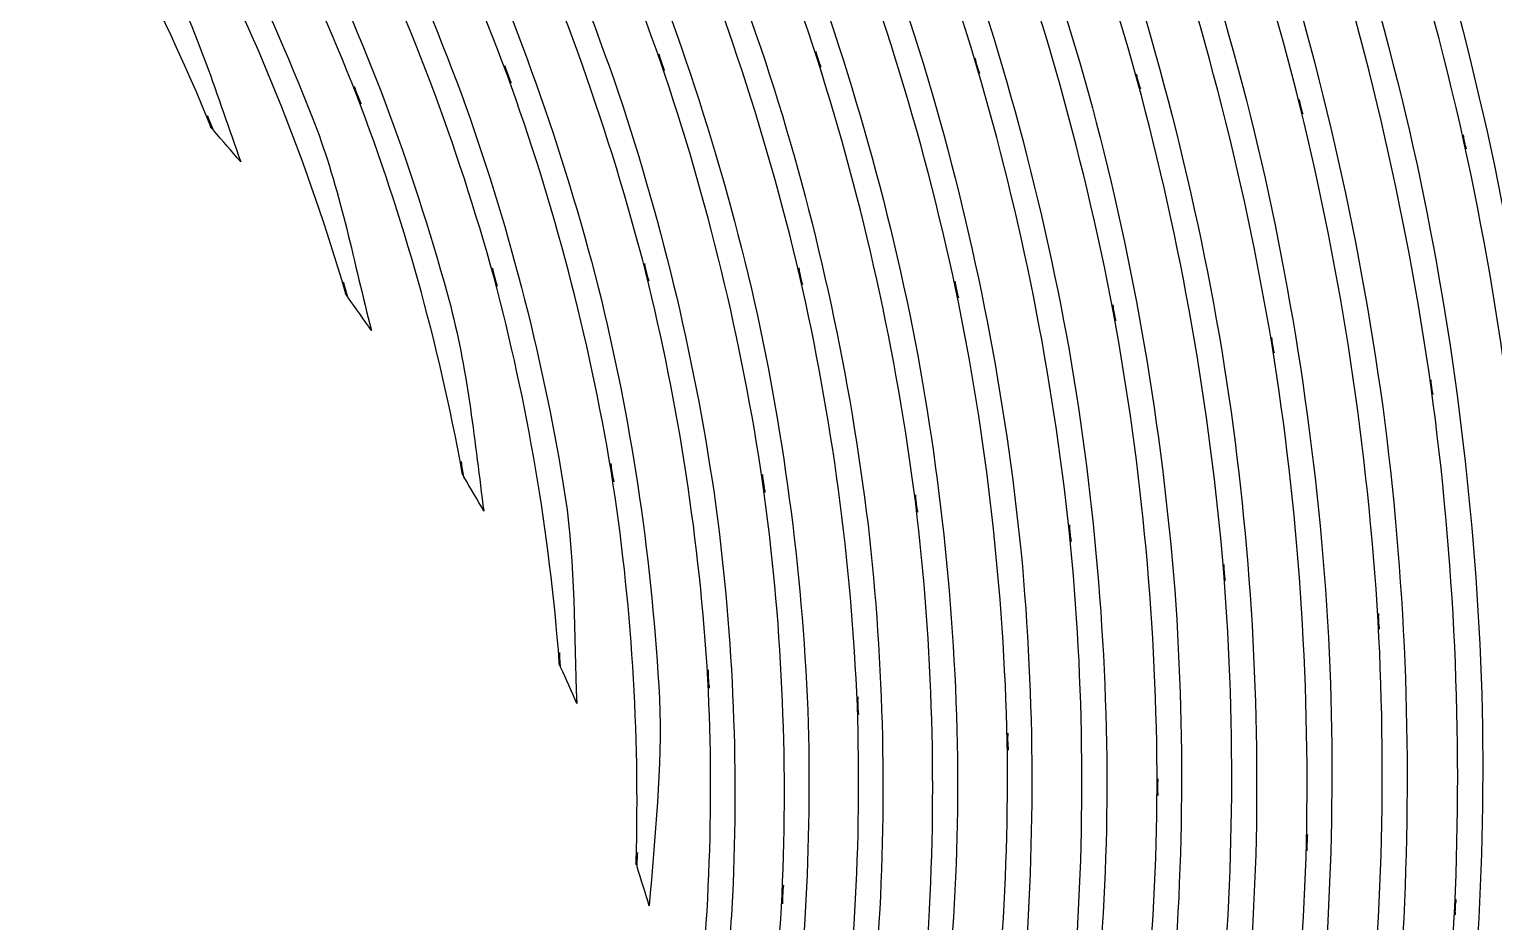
# Model space of a CAD drawing. Extents: x 1 to 151, y 102 to 252.
# Drawn here: x 99.58 to 125.09, y 187.24 to 202.79 of the extents above; entities that cross this region are included whole.
import ezdxf

# ---------------------------------------------------------------- set-up
doc = ezdxf.new("R2010")
doc.units = 0
doc.layers.add('Ebene_1', color=7, linetype='CONTINUOUS')

msp = doc.modelspace()

# ---------------------------------------------------------------- linework, layer by layer
at = {"layer": 'Ebene_1', "color": 7}
for p, q in [((110.64621, 202.069694), (110.54851, 202.352764)), ((113.36913, 202.125534), (113.28073, 202.399682)), ((116.13541, 202.019284), (116.05551, 202.286068)), ((107.97449, 201.855647), (107.86708, 202.147636)), ((110.58381, 202.206576), (110.58381, 202.206576)), ((113.31173, 202.258536), (113.31173, 202.258536)), ((116.08271, 202.15035), (116.08271, 202.15035)), ((105.36102, 201.486883), (105.2443, 201.787401)), ((107.90628, 201.997572), (107.90629, 201.997572)), ((118.93666, 201.748237), (118.86566, 202.007652)), ((118.88896, 201.875036), (118.88896, 201.875036)), ((105.2873, 201.63346), (105.28732, 201.63346)), ((121.76497, 201.311226), (121.70257, 201.562498)), ((102.78934, 201.026606), (102.68736, 201.277102)), ((121.72197, 201.435312), (121.72197, 201.435312)), ((124.61201, 200.704373), (124.55771, 200.949054)), ((124.57321, 200.824968), (124.57321, 200.824968)), ((107.73489, 198.311861), (107.65079, 198.623239)), ((107.67789, 198.462316), (107.67789, 198.462316)), ((110.37291, 198.405702), (110.29691, 198.706995)), ((110.32061, 198.552664), (110.32051, 198.552664)), ((113.0527, 198.339006), (112.9852, 198.630606)), ((113.0054, 198.480928), (113.0054, 198.480928)), ((105.13066, 198.117593), (105.05466, 198.382437)), ((115.76663, 198.109837), (115.70733, 198.391743)), ((115.72363, 198.248658), (115.72363, 198.248658)), ((118.50625, 197.715089), (118.45505, 197.988463)), ((118.46785, 197.849255), (118.46785, 197.849255)), ((121.264, 197.15322), (121.2206, 197.418064)), ((121.2296, 197.284285), (121.2299, 197.284285)), ((124.03107, 196.42189), (123.99497, 196.67898)), ((124.00097, 196.55063), (124.00087, 196.55063)), ((107.15325, 194.99104), (107.10595, 195.25627)), ((109.76485, 194.90573), (109.71325, 195.2237)), ((109.72335, 195.06355), (109.72335, 195.06355)), ((112.39773, 194.72309), (112.35353, 195.03059)), ((112.36053, 194.87549), (112.36093, 194.87549)), ((115.05593, 194.37682), (115.01913, 194.67424)), ((115.02313, 194.52417), (115.02333, 194.52417)), ((117.7311, 193.86497), (117.7013, 194.15231)), ((117.7023, 194.00883), (117.7024, 194.00883)), ((120.4144, 193.18599), (120.3919, 193.46363)), ((120.3899, 193.32443), (120.39, 193.32443)), ((123.09819, 192.33912), (123.08309, 192.60706)), ((123.07809, 192.47096), (123.07799, 192.47096)), ((108.83809, 191.6741), (108.81989, 191.93274)), ((111.42717, 191.30611), (111.40937, 191.62834)), ((111.40237, 191.46664), (111.40277, 191.46664)), ((114.02682, 190.84932), (114.01522, 191.15992)), ((114.00622, 191.00365), (114.00622, 191.00365)), ((116.61754, 190.37625), (116.61704, 190.37625)), ((116.63414, 190.22735), (116.62914, 190.52631)), ((119.22746, 189.58443), (119.22748, 189.58443)), ((119.24108, 189.43824), (119.24146, 189.72713)), ((121.83008, 188.62316), (121.82938, 188.62316)), ((121.83938, 188.48279), (121.84638, 188.76082)), ((110.16812, 188.19817), (110.17612, 188.44789)), ((112.70435, 187.55254), (112.72025, 187.87439)), ((112.69655, 187.71463), (112.69635, 187.71463)), ((124.41286, 187.49399), (124.41306, 187.49399)), ((124.41906, 187.35944), (124.43186, 187.62816))]:
    msp.add_line(p, q, dxfattribs=at)
for points in [[(116.08322, 202.15035), (115.24572, 204.925961), (114.15972, 207.620096), (112.83762, 210.200354)], [(118.88886, 201.875066), (118.08248, 204.793205), (117.01535, 207.632756), (115.6991, 210.359368)], [(121.72197, 201.435282), (120.95556, 204.495928), (119.916, 207.481056), (118.6152, 210.355431)], [(124.5732, 200.825098), (123.85617, 204.0283), (122.85387, 207.160517), (121.57772, 210.184588)], [(113.31138, 202.258536), (112.45185, 204.894749), (111.35579, 207.447099), (110.03516, 209.885103)], [(115.00045, 209.777303), (116.28349, 207.090601), (117.32049, 204.293681), (118.10064, 201.420189)], [(117.89783, 209.795915), (119.16635, 206.96257), (120.17703, 204.021033), (120.91852, 201.006444)], [(127.4357, 200.042778), (126.77704, 203.390388), (125.82022, 206.671796), (124.57671, 209.848584)], [(112.16046, 209.591564), (113.44735, 207.050515), (114.50147, 204.39859), (115.31066, 201.667582)], [(120.8402, 209.652443), (122.08623, 206.670062), (123.06163, 203.581848), (123.75542, 200.424795)], [(110.58335, 202.206576), (109.71, 204.704459), (108.61207, 207.117781), (107.3013, 209.416681)], [(109.37979, 209.254207), (110.66407, 206.854098), (111.72709, 204.342485), (112.55714, 201.74979)], [(123.82095, 209.343005), (125.03557, 206.20961), (125.96615, 202.973926), (126.60355, 199.67447)], [(107.90516, 201.997672), (107.02694, 204.359749), (105.93526, 206.636234), (104.6425, 208.79946)], [(106.66854, 208.76291), (107.9416, 206.500624), (109.00525, 204.126745), (109.84744, 201.671072)], [(105.28785, 201.63346), (104.41325, 203.861797), (103.3367, 206.004396), (102.07018, 208.035463)], [(104.03407, 208.123873), (105.28767, 205.996494), (106.34273, 203.758827), (107.18815, 201.438801)], [(102.73426, 201.118108), (101.87093, 203.217419), (100.81662, 205.232011), (99.5825, 207.136613)], [(101.48373, 207.339424), (102.71014, 205.342268), (103.74938, 203.236214), (104.58973, 201.048322)], [(115.72386, 198.248658), (115.14429, 200.960343), (114.32054, 203.613585), (113.26194, 206.176517)], [(118.46785, 197.849259), (117.92524, 200.697446), (117.12675, 203.490268), (116.08154, 206.194742)], [(113.00541, 198.481028), (112.39797, 201.057086), (111.55772, 203.571901), (110.49424, 205.995531)], [(121.2299, 197.284365), (120.73301, 200.270295), (119.96851, 203.204934), (118.9448, 206.053674)], [(110.32046, 198.552664), (109.69374, 200.994065), (108.84629, 203.37276), (107.78641, 205.659624)], [(112.54396, 205.616196), (113.57032, 203.095008), (114.3653, 200.486072), (114.9198, 197.820951)], [(115.3444, 205.661564), (116.3589, 203.000024), (117.12991, 200.252242), (117.64928, 197.451799)], [(124.00087, 196.55064), (123.55866, 199.674416), (122.83723, 202.752033), (121.84412, 205.746495)], [(109.79703, 205.410292), (110.82627, 203.028273), (111.63535, 200.557808), (112.21591, 198.028794)], [(118.19021, 205.545234), (119.18428, 202.740151), (119.92319, 199.851305), (120.39853, 196.91358)], [(107.67747, 198.462315), (107.04049, 200.77109), (106.19366, 203.016538), (105.14575, 205.170265)], [(121.07208, 205.264104), (122.0376, 202.313707), (122.7351, 199.282939), (123.15748, 196.20746)], [(126.77378, 195.64391), (126.39538, 198.905178), (125.7254, 202.125829), (124.77213, 205.267461)], [(107.10943, 205.050447), (108.13364, 202.803744), (108.94941, 200.468114), (109.5477, 198.072612)], [(123.98342, 204.813908), (124.91078, 201.71773), (125.55846, 198.544966), (125.91837, 195.33266)], [(105.08516, 198.21685), (104.44636, 200.394757), (103.60834, 202.508505), (102.58019, 204.531994)], [(104.49046, 204.537821), (105.50159, 202.42299), (106.3154, 200.220082), (106.92253, 197.955893)], [(101.94672, 203.879394), (102.49059, 202.788377), (102.85946, 201.625327), (103.26512, 200.476756)], [(110.54851, 202.352764), (110.56491, 202.305284), (110.56751, 202.254114), (110.58381, 202.206576)], [(113.28073, 202.399682), (113.29553, 202.353732), (113.29713, 202.304532), (113.31173, 202.258536)], [(116.05551, 202.286068), (116.06871, 202.241758), (116.06951, 202.194688), (116.08271, 202.15035)], [(107.86708, 202.147636), (107.88498, 202.098996), (107.88858, 202.046271), (107.90628, 201.997572)], [(112.36047, 194.87549), (111.99248, 197.368178), (111.3981, 199.82202), (110.58335, 202.206576)], [(110.58381, 202.206576), (110.60041, 202.159136), (110.62981, 202.117196), (110.64621, 202.069694)], [(115.02298, 194.52417), (114.68803, 197.14901), (114.11545, 199.737577), (113.31138, 202.258536)], [(113.31173, 202.258536), (113.32673, 202.212526), (113.35423, 202.171586), (113.36913, 202.125534)], [(116.08271, 202.15035), (116.09631, 202.10517), (116.12191, 202.06451), (116.13541, 202.019284)], [(117.70291, 194.00883), (117.40985, 196.76616), (116.86828, 199.490841), (116.08322, 202.15035)], [(105.2443, 201.787401), (105.2636, 201.737601), (105.2683, 201.683336), (105.2873, 201.63346)], [(109.72222, 195.06365), (109.32997, 197.42591), (108.72212, 199.746754), (107.90516, 201.997672)], [(107.90629, 201.997572), (107.92459, 201.948262), (107.95639, 201.905032), (107.97449, 201.855647)], [(118.86566, 202.007652), (118.87756, 201.964272), (118.87716, 201.918452), (118.88896, 201.875036)], [(120.3899, 193.32446), (120.14805, 196.21417), (119.64605, 199.075764), (118.88886, 201.875066)], [(118.88896, 201.875036), (118.90106, 201.831426), (118.92476, 201.791886), (118.93666, 201.748237)], [(105.28732, 201.63346), (105.30732, 201.58244), (105.34122, 201.53799), (105.36102, 201.486883)], [(107.11965, 195.08953), (106.71172, 197.322946), (106.09924, 199.513101), (105.28785, 201.63346)], [(109.84744, 201.671072), (110.63098, 199.329576), (111.19794, 196.92141), (111.54236, 194.47609)], [(112.55714, 201.74979), (113.33192, 199.272398), (113.87909, 196.72986), (114.19196, 194.15308)], [(115.31066, 201.667582), (116.06778, 199.053397), (116.58527, 196.37634), (116.85824, 193.66837)], [(121.70257, 201.562498), (121.71287, 201.520778), (121.71157, 201.477048), (121.72197, 201.435312)], [(102.68736, 201.277102), (102.70816, 201.225782), (102.71366, 201.169539), (102.73426, 201.118118)], [(107.18815, 201.438801), (107.97294, 199.229608), (108.55177, 196.95336), (108.91913, 194.63779)], [(118.10064, 201.420189), (118.83133, 198.666746), (119.31084, 195.85331), (119.53459, 193.01344)], [(121.72197, 201.435312), (121.73267, 201.392752), (121.75447, 201.353812), (121.76497, 201.311226)], [(123.07799, 192.47093), (122.89606, 195.49369), (122.44274, 198.493808), (121.72197, 201.435282)], [(102.73426, 201.118118), (102.74446, 201.093248), (102.75786, 201.069958), (102.77146, 201.046768)], [(102.74706, 201.075458), (102.74206, 201.089528), (102.74006, 201.104298), (102.73426, 201.118108)], [(102.77146, 201.046768), (102.76346, 201.056068), (102.75546, 201.066128), (102.74706, 201.075458)], [(103.26512, 200.476756), (103.10698, 200.660466), (102.95114, 200.846185), (102.78934, 201.026606)], [(104.58973, 201.048322), (105.01504, 199.910734), (105.23998, 198.714982), (105.5417, 197.539821)], [(120.91852, 201.006444), (121.61392, 198.113583), (122.04641, 195.1641), (122.21211, 192.19332)], [(124.55771, 200.949054), (124.56671, 200.908264), (124.56471, 200.865774), (124.57321, 200.824968)], [(125.75744, 191.45165), (125.64431, 194.60547), (125.24795, 197.742258), (124.5732, 200.825098)], [(124.57321, 200.824968), (124.58221, 200.783678), (124.60281, 200.745688), (124.61201, 200.704373)], [(123.75542, 200.424795), (124.40689, 197.390479), (124.78391, 194.30395), (124.88226, 191.20219)], [(107.65079, 198.623239), (107.66509, 198.570619), (107.66389, 198.514994), (107.67789, 198.462316)], [(108.81479, 191.76483), (108.64257, 194.02762), (108.26233, 196.26944), (107.67747, 198.462315)], [(107.67789, 198.462316), (107.69219, 198.410506), (107.72079, 198.363736), (107.73489, 198.311861)], [(110.29691, 198.706995), (110.30971, 198.656425), (110.30801, 198.603285), (110.32061, 198.552664)], [(111.40271, 191.46664), (111.25969, 193.85692), (110.89772, 196.22868), (110.32046, 198.552664)], [(110.32051, 198.552664), (110.33351, 198.502184), (110.36011, 198.456234), (110.37291, 198.405702)], [(112.9852, 198.630606), (112.9966, 198.581456), (112.9942, 198.530116), (113.0054, 198.480928)], [(113.0054, 198.480928), (113.0169, 198.432288), (113.0414, 198.387688), (113.0527, 198.339006)], [(114.00623, 191.00375), (113.90108, 193.52156), (113.5663, 196.02411), (113.00541, 198.481028)], [(105.05466, 198.382437), (105.07026, 198.328377), (105.06996, 198.270987), (105.08526, 198.21686)], [(105.09416, 198.16916), (105.09116, 198.18506), (105.08916, 198.20126), (105.08516, 198.21685)], [(105.08526, 198.21686), (105.09326, 198.1893), (105.10526, 198.16315), (105.11706, 198.13698)], [(115.70733, 198.391743), (115.71733, 198.344663), (115.71433, 198.295763), (115.72363, 198.248658)], [(115.72363, 198.248658), (115.73373, 198.201178), (115.75673, 198.157348), (115.76663, 198.109837)], [(116.61727, 190.37625), (116.55857, 193.02219), (116.2599, 195.65693), (115.72386, 198.248658)], [(105.11706, 198.13698), (105.10906, 198.14763), (105.10196, 198.15852), (105.09416, 198.16916)], [(105.5417, 197.539821), (105.40686, 197.734046), (105.26924, 197.926205), (105.13066, 198.117593)], [(106.92253, 197.955893), (107.2247, 196.78753), (107.343, 195.58543), (107.49913, 194.38962)], [(109.5477, 198.072612), (110.0973, 195.79342), (110.43471, 193.46871), (110.55783, 191.12735)], [(112.21591, 198.028794), (112.751, 195.61682), (113.06316, 193.16166), (113.15004, 190.69266)], [(118.45505, 197.988463), (118.46405, 197.942563), (118.45905, 197.895173), (118.46785, 197.849255)], [(114.9198, 197.820951), (115.4312, 195.27675), (115.70921, 192.69139), (115.75117, 190.09667)], [(119.22748, 189.58443), (119.22448, 192.35671), (118.97053, 195.12291), (118.46785, 197.849259)], [(118.46785, 197.849255), (118.47685, 197.803465), (118.49765, 197.760905), (118.50625, 197.715089)], [(117.64928, 197.451799), (118.12912, 194.77212), (118.364, 192.05484), (118.35229, 189.33239)], [(121.2206, 197.418064), (121.2276, 197.373854), (121.2226, 197.328514), (121.2296, 197.284285)], [(121.82938, 188.62324), (121.89068, 191.52262), (121.69019, 194.42113), (121.2299, 197.284365)], [(121.2299, 197.284285), (121.2369, 197.239655), (121.2567, 197.197865), (121.264, 197.15322)], [(120.39853, 196.91358), (120.83749, 194.09903), (121.01989, 191.25082), (120.94567, 188.4033)], [(123.99497, 196.67898), (124.00097, 196.63648), (123.99499, 196.59318), (124.00097, 196.55063)], [(124.41306, 187.494), (124.54793, 190.51944), (124.41006, 193.55022), (124.00087, 196.55064)], [(124.00087, 196.55063), (124.00687, 196.50693), (124.02507, 196.46563), (124.03107, 196.42189)], [(123.15748, 196.20746), (123.5468, 193.25674), (123.66872, 190.27731), (123.52276, 187.30476)], [(107.10595, 195.25627), (107.11595, 195.20127), (107.10995, 195.14459), (107.11915, 195.08953)], [(109.71325, 195.2237), (109.72225, 195.1708), (109.71525, 195.11651), (109.72335, 195.06355)], [(107.11915, 195.08953), (107.12415, 195.06343), (107.13215, 195.03833), (107.14045, 195.01313)], [(107.12265, 195.04413), (107.12065, 195.05923), (107.12176, 195.07453), (107.11965, 195.08953)], [(107.14045, 195.01313), (107.13445, 195.02343), (107.12855, 195.03383), (107.12265, 195.04413)], [(107.49913, 194.38962), (107.38759, 194.59248), (107.2686, 194.79061), (107.15325, 194.99104)], [(110.15342, 188.28397), (110.21842, 190.5526), (110.07482, 192.82168), (109.72222, 195.06365)], [(109.72335, 195.06355), (109.73235, 195.00975), (109.75615, 194.95955), (109.76485, 194.90573)], [(112.35353, 195.03059), (112.36053, 194.97929), (112.35378, 194.92686), (112.36053, 194.87549)], [(108.91913, 194.63779), (109.09694, 193.44802), (109.06393, 192.24292), (109.11961, 191.04243)], [(112.69589, 187.71463), (112.80341, 190.107), (112.69189, 192.50368), (112.36047, 194.87549)], [(112.36093, 194.87549), (112.36893, 194.82369), (112.39033, 194.77494), (112.39773, 194.72309)], [(115.01913, 194.67424), (115.02513, 194.62444), (115.01713, 194.57396), (115.02313, 194.52417)], [(111.54236, 194.47609), (111.85049, 192.15226), (111.94342, 189.80559), (111.82117, 187.46452)], [(115.23703, 186.98369), (115.3952, 189.49852), (115.32403, 192.0223), (115.02298, 194.52417)], [(115.02333, 194.52417), (115.02933, 194.47417), (115.04973, 194.42687), (115.05593, 194.37682)], [(114.19196, 194.15308), (114.47158, 191.69967), (114.52499, 189.22633), (114.35366, 186.76305)], [(117.7013, 194.15231), (117.7063, 194.10461), (117.6973, 194.05651), (117.7023, 194.00883)], [(117.7024, 194.00883), (117.7074, 193.96013), (117.7261, 193.91373), (117.7311, 193.86497)], [(117.76921, 186.08718), (117.98722, 188.72425), (117.96536, 191.37559), (117.70291, 194.00883)], [(116.85824, 193.66837), (117.10113, 191.08398), (117.10741, 188.48316), (116.87804, 185.89756)], [(120.3919, 193.46363), (120.3959, 193.41733), (120.3859, 193.37083), (120.3899, 193.32443)], [(120.28171, 185.02473), (120.5684, 187.78245), (120.60491, 190.5601), (120.3899, 193.32446)], [(120.39, 193.32443), (120.394, 193.27763), (120.4107, 193.23283), (120.4144, 193.18599)], [(119.53459, 193.01344), (119.7318, 190.29832), (119.68152, 187.57145), (119.3853, 184.86533)], [(123.08309, 192.60706), (123.08609, 192.56166), (123.07509, 192.51636), (123.07809, 192.47096)], [(122.76855, 183.79468), (123.13257, 186.67176), (123.23632, 189.5752), (123.07799, 192.47093)], [(123.07799, 192.47096), (123.08099, 192.42646), (123.09559, 192.38356), (123.09819, 192.33912)], [(122.21211, 192.19332), (122.35461, 189.34757), (122.23901, 186.49539), (121.86738, 183.67063)], [(108.81989, 191.93274), (108.82389, 191.87674), (108.81189, 191.82082), (108.81489, 191.76483)], [(108.81379, 191.72683), (108.81435, 191.73953), (108.81579, 191.75213), (108.81479, 191.76483)], [(108.82579, 191.70043), (108.82179, 191.70943), (108.81779, 191.71793), (108.81379, 191.72683)], [(108.81489, 191.76483), (108.81689, 191.74313), (108.82089, 191.72183), (108.82579, 191.70043)], [(109.11961, 191.04243), (109.03011, 191.25533), (108.93157, 191.46332), (108.83809, 191.6741)], [(111.40937, 191.62834), (111.41237, 191.57434), (111.40037, 191.52064), (111.40237, 191.46664)], [(111.12235, 184.67804), (111.42466, 186.92775), (111.51894, 189.19959), (111.40271, 191.46664)], [(111.40277, 191.46664), (111.40577, 191.41254), (111.42417, 191.36028), (111.42717, 191.30611)], [(110.55783, 191.12735), (110.61043, 189.92117), (110.47613, 188.72049), (110.38062, 187.51803)], [(114.01522, 191.15992), (114.01722, 191.10762), (114.00452, 191.05591), (114.00622, 191.00365)], [(124.88226, 191.20219), (124.96106, 188.22747), (124.77146, 185.25182), (124.31574, 182.31112)], [(113.59132, 183.8491), (113.94811, 186.21648), (114.08752, 188.61098), (114.00623, 191.00375)], [(114.00622, 191.00365), (114.00822, 190.95165), (114.02482, 190.9013), (114.02682, 190.84932)], [(113.15004, 190.69266), (113.21354, 188.35007), (113.06074, 186.00707), (112.6948, 183.69234)], [(116.04183, 182.85438), (116.46219, 185.33902), (116.65505, 187.85637), (116.61727, 190.37625)], [(116.62914, 190.52631), (116.63008, 190.47601), (116.61674, 190.42651), (116.61754, 190.37625)], [(116.61704, 190.37625), (116.61804, 190.32625), (116.63314, 190.27745), (116.63414, 190.22735)], [(115.75117, 190.09667), (115.77287, 187.62705), (115.56819, 185.16111), (115.14005, 182.72874)], [(118.46552, 181.69884), (118.95806, 184.29899), (119.21336, 186.93817), (119.22748, 189.58443)], [(119.24146, 189.72713), (119.24146, 189.67923), (119.22776, 189.63233), (119.22746, 189.58443)], [(119.22748, 189.58443), (119.22748, 189.53543), (119.24118, 189.48733), (119.24108, 189.43824)], [(118.35229, 189.33239), (118.32369, 186.73746), (118.05832, 184.15105), (117.56009, 181.60422)], [(120.85377, 180.37974), (121.4274, 183.09261), (121.7543, 185.85139), (121.82938, 188.62324)], [(121.82938, 188.62316), (121.82839, 188.57616), (121.84018, 188.52976), (121.83938, 188.48279)], [(121.84638, 188.76082), (121.84538, 188.71452), (121.83138, 188.66942), (121.83008, 188.62316)], [(110.14942, 188.25097), (110.15026, 188.26197), (110.15342, 188.27287), (110.15342, 188.28397)], [(110.15442, 188.28387), (110.15389, 188.26507), (110.15642, 188.24637), (110.15742, 188.22767)], [(110.17612, 188.44789), (110.17412, 188.39259), (110.15652, 188.3391), (110.15442, 188.28387)], [(120.94567, 188.4033), (120.85797, 185.68234), (120.52293, 182.97532), (119.94523, 180.3149)], [(110.15742, 188.22767), (110.15442, 188.23567), (110.15242, 188.24317), (110.14942, 188.25097)], [(110.38062, 187.51803), (110.31212, 187.74584), (110.24101, 187.9723), (110.16812, 188.19817)], [(112.72025, 187.87439), (112.71725, 187.82049), (112.69945, 187.76851), (112.69655, 187.71463)], [(111.70864, 180.99466), (112.24396, 183.19962), (112.57455, 185.44861), (112.69589, 187.71463)], [(112.69635, 187.71463), (112.69435, 187.66043), (112.70675, 187.60669), (112.70435, 187.55254)], [(123.19897, 178.90035), (123.86124, 181.72262), (124.26825, 184.59862), (124.41306, 187.494)], [(124.41306, 187.49399), (124.41106, 187.44899), (124.42106, 187.40439), (124.41906, 187.35944)], [(124.43186, 187.62816), (124.42986, 187.58296), (124.41506, 187.53916), (124.41286, 187.49399)], [(111.82117, 187.46452), (111.74717, 186.25391), (111.47306, 185.07058), (111.26511, 183.87692)], [(123.52276, 187.30476), (123.36684, 184.46065), (122.95351, 181.63706), (122.28889, 178.86738)]]:
    msp.add_open_spline(points, degree=3, dxfattribs=at)

doc.saveas('drawing.dxf')
